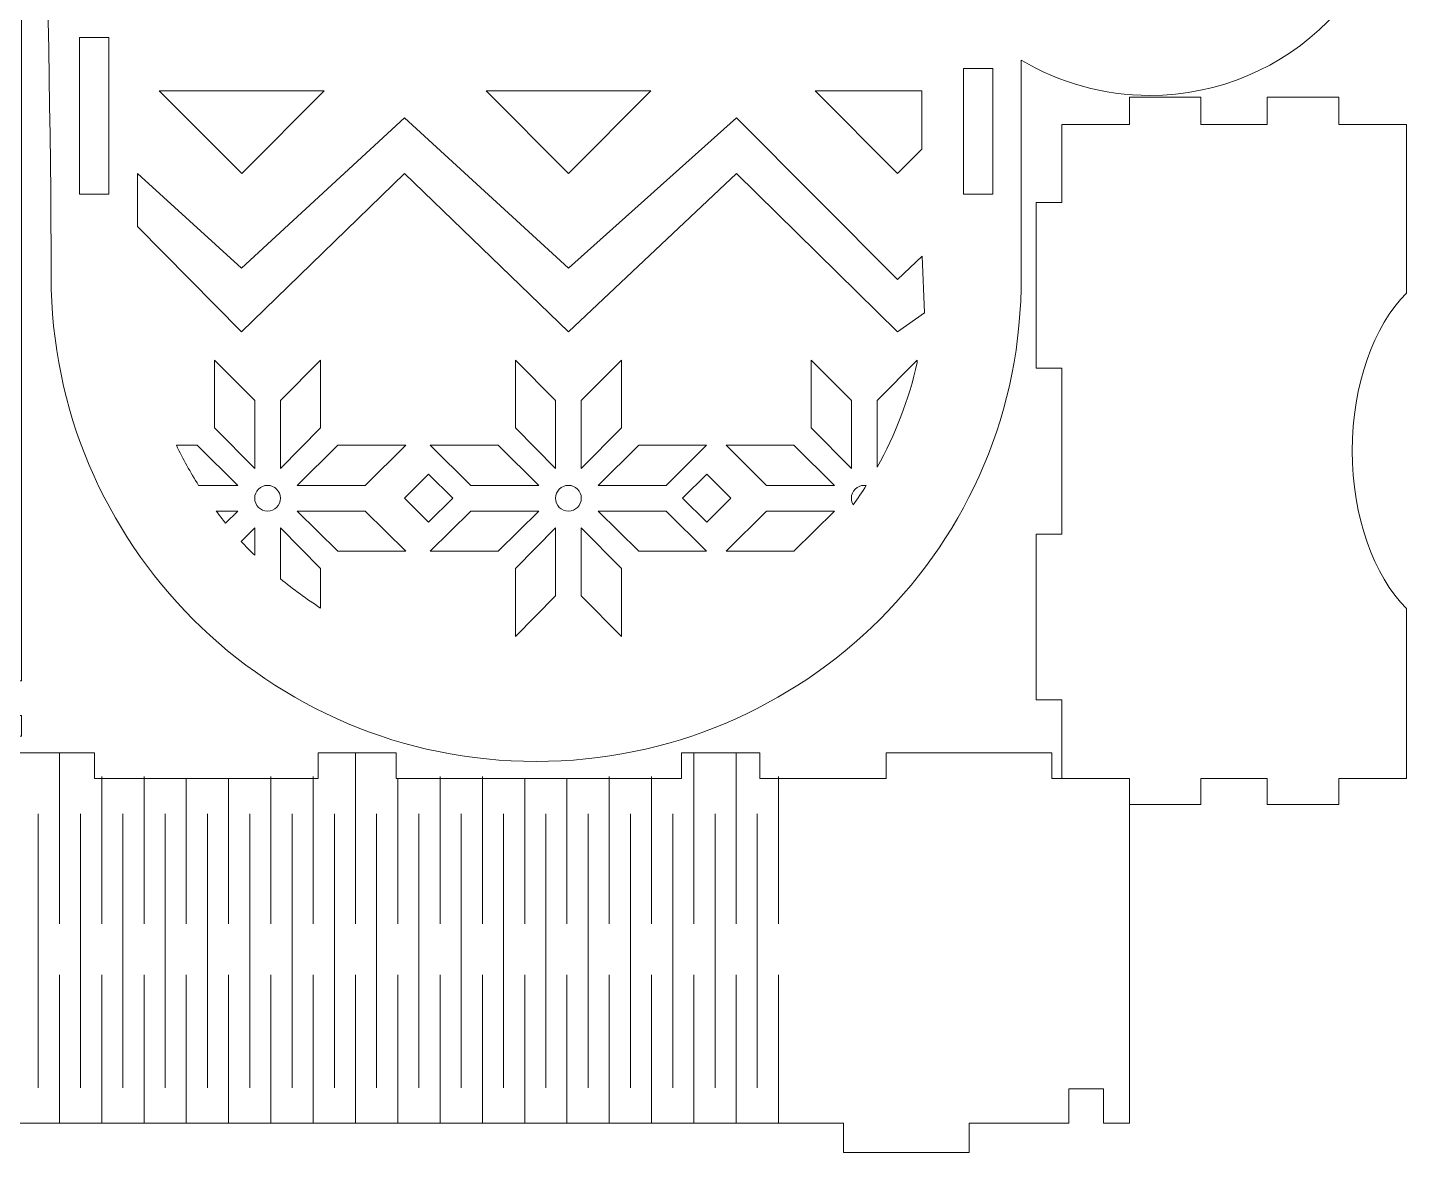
# Model space of a CAD drawing. Header units: centimetres. Extents: x -24.4 to 23.9, y -16.4 to 17.8.
# Drawn here: x 2.51 to 23.85, y -16.39 to 1.02 of the extents above; entities that cross this region are included whole.
import ezdxf

# ---------------------------------------------------------------- set-up
doc = ezdxf.new("R2010")
doc.units = ezdxf.units.CM
doc.header["$MEASUREMENT"] = 0
doc.layers.add('layer 1', color=7, linetype='Continuous')

msp = doc.modelspace()

# ---------------------------------------------------------------- linework, layer by layer
at = {"layer": 'layer 1', "color": 250, "lineweight": 9}
for points, knots in [([(4.15606, 13.38264), (4.15606, 13.38264), (4.15606, 17.66288), (4.15606, 17.66288), (4.15606, 17.66288), (4.15606, 17.66288), (16.02437, 17.66288), (16.02437, 17.66288), (16.02437, 17.66288), (16.02437, 17.66288), (16.02437, 14.0424), (16.02437, 14.0424), (16.02437, 14.0424), (16.02437, 13.0148), (19.05762, 10.26146), (19.80584, 9.54888), (19.80584, 9.54888), (20.38872, 8.99376), (20.97214, 8.43766), (21.53588, 7.86302), (21.53588, 7.86302), (22.04248, 7.34662), (22.54664, 6.80577), (22.98497, 6.22973), (22.98497, 6.22973), (23.50226, 5.54992), (23.77933, 4.72534), (23.77933, 3.87113), (23.77933, 3.87113), (23.77933, 1.71865), (22.03393, -0.0267), (19.88146, -0.0267), (19.88146, -0.0267), (19.16832, -0.0267), (18.48302, 0.1672), (17.88973, 0.52008), (17.88973, 0.52008), (17.88973, 0.52008), (17.88973, -2.82568), (17.88973, -2.82568), (17.88973, -2.82568), (17.92317, -6.98035), (14.52264, -10.33712), (10.38266, -10.33712), (10.38266, -10.33712), (6.23684, -10.33712), (2.8756, -6.97586), (2.8756, -2.83003), (2.8756, -2.83003), (2.8756, 1.86173), (2.60498, 6.55697), (2.87672, 11.24601), (2.87672, 11.24601), (2.93229, 12.20512), (3.36296, 12.96926), (4.15606, 13.38264)], [0, 0, 0, 0, 0.06666667, 0.06666667, 0.06666667, 0.06666667, 0.13333333, 0.13333333, 0.13333333, 0.13333333, 0.2, 0.2, 0.2, 0.2, 0.26666667, 0.26666667, 0.26666667, 0.26666667, 0.33333333, 0.33333333, 0.33333333, 0.33333333, 0.4, 0.4, 0.4, 0.4, 0.46666667, 0.46666667, 0.46666667, 0.46666667, 0.53333333, 0.53333333, 0.53333333, 0.53333333, 0.6, 0.6, 0.6, 0.6, 0.66666667, 0.66666667, 0.66666667, 0.66666667, 0.73333333, 0.73333333, 0.73333333, 0.73333333, 0.8, 0.8, 0.8, 0.8, 0.86666667, 0.86666667, 0.86666667, 0.86666667, 1, 1, 1, 1]), ([(-2.91727, -9.94428), (-2.91727, -9.94428), (-2.91727, -9.7751), (-2.91727, -9.7751), (-2.91727, -9.7751), (-2.91727, -9.7751), (-3.31728, -9.7751), (-3.31728, -9.7751), (-3.31728, -9.7751), (-3.31728, -9.7751), (-3.31728, -8.93868), (-3.31728, -8.93868), (-3.31728, -8.93868), (-3.31728, -8.93868), (-2.91727, -8.93868), (-2.91727, -8.93868), (-2.91727, -8.93868), (-2.91727, -8.93868), (-2.91727, -7.8329), (-2.91727, -7.8329), (-2.91727, -7.8329), (-2.91727, -7.8329), (-2.91727, -6.95755), (-2.91727, -6.95755), (-2.91727, -6.95755), (-2.91727, -6.95755), (-2.91727, -4.18663), (-2.91727, -4.18663), (-2.91727, -4.18663), (-2.91727, -4.18663), (-3.31727, -4.18663), (-3.31727, -4.18663), (-3.31727, -4.18663), (-3.31727, -4.18663), (-3.31727, -3.31128), (-3.31727, -3.31128), (-3.31727, -3.31128), (-3.31727, -3.31128), (-2.91727, -3.31128), (-2.91727, -3.31128), (-2.91727, -3.31128), (-2.91727, -3.31128), (-2.91727, -0.7497), (-2.91727, -0.7497), (-2.91727, -0.7497), (-2.91727, -0.7717), (-2.93527, -0.7897), (-2.95727, -0.7897), (-2.95727, -0.7897), (-2.95727, -0.7897), (-3.27727, -0.7897), (-3.27727, -0.7897), (-3.27727, -0.7897), (-3.29927, -0.7897), (-3.31727, -0.7717), (-3.31727, -0.7497), (-3.31727, -0.7497), (-3.31727, -0.7497), (-3.31727, 0.04564), (-3.31727, 0.04564), (-3.31727, 0.04564), (-3.31727, 0.06765), (-3.29927, 0.08565), (-3.27727, 0.08565), (-3.27727, 0.08565), (-3.27727, 0.08565), (-2.95727, 0.08565), (-2.95727, 0.08565), (-2.95727, 0.08565), (-2.93527, 0.08565), (-2.91727, 0.06765), (-2.91727, 0.04564), (-2.91727, 0.04564), (-2.91727, 0.04564), (-2.91727, 3.90652), (-2.91727, 3.90652), (-2.91727, 3.90652), (-2.91727, 3.90652), (-3.31727, 3.90652), (-3.31727, 3.90652), (-3.31727, 3.90652), (-3.31727, 3.90652), (-3.31727, 5.11772), (-3.31727, 5.11772), (-3.31727, 5.11772), (-3.31727, 5.11772), (-2.91727, 5.11772), (-2.91727, 5.11772), (-2.91727, 5.11772), (-2.91727, 5.11772), (-2.91727, 9.48212), (-2.91727, 9.48212), (-2.91727, 9.48212), (-2.91727, 9.48212), (-3.31727, 9.48212), (-3.31727, 9.48212), (-3.31727, 9.48212), (-3.31727, 9.48212), (-3.31727, 10.69332), (-3.31727, 10.69332), (-3.31727, 10.69332), (-3.31727, 10.69332), (-2.91727, 10.69332), (-2.91727, 10.69332), (-2.91727, 10.69332), (-2.91727, 10.69332), (-2.91727, 12.05572), (-2.91727, 12.05572), (-2.91727, 12.05572), (-2.91727, 12.05572), (-2.91727, 12.92702), (-2.91727, 12.92702), (-2.91727, 12.92702), (-2.91727, 12.92702), (-3.31727, 12.92702), (-3.31727, 12.92702), (-3.31727, 12.92702), (-3.31727, 12.92702), (-3.31727, 14.13822), (-3.31727, 14.13822), (-3.31727, 14.13822), (-3.31727, 14.13822), (-2.91727, 14.13822), (-2.91727, 14.13822), (-2.91727, 14.13822), (-2.91727, 14.13822), (-2.91727, 15.20239), (-2.91727, 15.20239), (-2.91727, 15.20239), (-2.91727, 15.20239), (-1.8506, 15.20239), (-1.8506, 15.20239), (-1.8506, 15.20239), (-1.8506, 15.20239), (-1.8506, 14.80239), (-1.8506, 14.80239), (-1.8506, 14.80239), (-1.8506, 14.80239), (-0.78394, 14.80239), (-0.78394, 14.80239), (-0.78394, 14.80239), (-0.78394, 14.80239), (-0.78394, 15.20239), (-0.78394, 15.20239), (-0.78394, 15.20239), (-0.78394, 15.20239), (0.28273, 15.20239), (0.28273, 15.20239), (0.28273, 15.20239), (0.28273, 15.20239), (0.28273, 14.80239), (0.28273, 14.80239), (0.28273, 14.80239), (0.28273, 14.80239), (1.3494, 14.80239), (1.3494, 14.80239), (1.3494, 14.80239), (1.3494, 14.80239), (1.3494, 15.20239), (1.3494, 15.20239), (1.3494, 15.20239), (1.3494, 15.20239), (2.41606, 15.20239), (2.41606, 15.20239), (2.41606, 15.20239), (2.41606, 15.20239), (2.41606, 14.44706), (2.41606, 14.44706), (2.41606, 14.44706), (2.41606, 14.44706), (3.39957, 14.44706), (3.39957, 14.44706), (3.39957, 14.44706), (3.54626, 14.44706), (3.66625, 14.32706), (3.66625, 14.1804), (3.66625, 14.1804), (3.66625, 14.1804), (3.66625, 13.19369), (3.66625, 13.19369), (3.66625, 13.19369), (3.66625, 13.04702), (3.54626, 12.92702), (3.39957, 12.92702), (3.39957, 12.92702), (3.39957, 12.92702), (2.41606, 12.92702), (2.41606, 12.92702), (2.41606, 12.92702), (2.41606, 12.92702), (2.41606, 12.05572), (2.41606, 12.05572), (2.41606, 12.05572), (2.41606, 12.05572), (2.41606, -9.09015), (2.41606, -9.09015), (2.41606, -9.09015), (2.41606, -9.09015), (1.88273, -9.09015), (1.88273, -9.09015), (1.88273, -9.09015), (1.88273, -9.09015), (1.88273, -9.27934), (1.88273, -9.27934), (1.88273, -9.27934), (1.88273, -9.27934), (1.88273, -9.28958), (1.88273, -9.28958), (1.88273, -9.28958), (1.88273, -9.28958), (1.88273, -9.62348), (1.88273, -9.62348), (1.88273, -9.62348), (1.88273, -9.62348), (2.41606, -9.62348), (2.41606, -9.62348), (2.41606, -9.62348), (2.41606, -9.62348), (2.41606, -9.94428), (2.41606, -9.94428), (2.41606, -9.94428), (2.41606, -9.94428), (-2.91727, -9.94428), (-2.91727, -9.94428)], [0, 0, 0, 0, 0.01754386, 0.01754386, 0.01754386, 0.01754386, 0.03508772, 0.03508772, 0.03508772, 0.03508772, 0.05263158, 0.05263158, 0.05263158, 0.05263158, 0.07017544, 0.07017544, 0.07017544, 0.07017544, 0.0877193, 0.0877193, 0.0877193, 0.0877193, 0.10526316, 0.10526316, 0.10526316, 0.10526316, 0.12280702, 0.12280702, 0.12280702, 0.12280702, 0.14035088, 0.14035088, 0.14035088, 0.14035088, 0.15789474, 0.15789474, 0.15789474, 0.15789474, 0.1754386, 0.1754386, 0.1754386, 0.1754386, 0.19298246, 0.19298246, 0.19298246, 0.19298246, 0.21052632, 0.21052632, 0.21052632, 0.21052632, 0.22807018, 0.22807018, 0.22807018, 0.22807018, 0.24561404, 0.24561404, 0.24561404, 0.24561404, 0.26315789, 0.26315789, 0.26315789, 0.26315789, 0.28070175, 0.28070175, 0.28070175, 0.28070175, 0.29824561, 0.29824561, 0.29824561, 0.29824561, 0.31578947, 0.31578947, 0.31578947, 0.31578947, 0.33333333, 0.33333333, 0.33333333, 0.33333333, 0.35087719, 0.35087719, 0.35087719, 0.35087719, 0.36842105, 0.36842105, 0.36842105, 0.36842105, 0.38596491, 0.38596491, 0.38596491, 0.38596491, 0.40350877, 0.40350877, 0.40350877, 0.40350877, 0.42105263, 0.42105263, 0.42105263, 0.42105263, 0.43859649, 0.43859649, 0.43859649, 0.43859649, 0.45614035, 0.45614035, 0.45614035, 0.45614035, 0.47368421, 0.47368421, 0.47368421, 0.47368421, 0.49122807, 0.49122807, 0.49122807, 0.49122807, 0.50877193, 0.50877193, 0.50877193, 0.50877193, 0.52631579, 0.52631579, 0.52631579, 0.52631579, 0.54385965, 0.54385965, 0.54385965, 0.54385965, 0.56140351, 0.56140351, 0.56140351, 0.56140351, 0.57894737, 0.57894737, 0.57894737, 0.57894737, 0.59649123, 0.59649123, 0.59649123, 0.59649123, 0.61403509, 0.61403509, 0.61403509, 0.61403509, 0.63157895, 0.63157895, 0.63157895, 0.63157895, 0.64912281, 0.64912281, 0.64912281, 0.64912281, 0.66666667, 0.66666667, 0.66666667, 0.66666667, 0.68421053, 0.68421053, 0.68421053, 0.68421053, 0.70175439, 0.70175439, 0.70175439, 0.70175439, 0.71929825, 0.71929825, 0.71929825, 0.71929825, 0.73684211, 0.73684211, 0.73684211, 0.73684211, 0.75438596, 0.75438596, 0.75438596, 0.75438596, 0.77192982, 0.77192982, 0.77192982, 0.77192982, 0.78947368, 0.78947368, 0.78947368, 0.78947368, 0.80701754, 0.80701754, 0.80701754, 0.80701754, 0.8245614, 0.8245614, 0.8245614, 0.8245614, 0.84210526, 0.84210526, 0.84210526, 0.84210526, 0.85964912, 0.85964912, 0.85964912, 0.85964912, 0.87719298, 0.87719298, 0.87719298, 0.87719298, 0.89473684, 0.89473684, 0.89473684, 0.89473684, 0.9122807, 0.9122807, 0.9122807, 0.9122807, 0.92982456, 0.92982456, 0.92982456, 0.92982456, 0.94736842, 0.94736842, 0.94736842, 0.94736842, 0.96491228, 0.96491228, 0.96491228, 0.96491228, 1, 1, 1, 1]), ([(3.76893, -1.55735), (3.76893, -1.55735), (3.3156, -1.55735), (3.3156, -1.55735), (3.3156, -1.55735), (3.3156, -1.55735), (3.3156, 0.86976), (3.3156, 0.86976), (3.3156, 0.86976), (3.3156, 0.86976), (3.76893, 0.86976), (3.76893, 0.86976), (3.76893, 0.86976), (3.76893, 0.86976), (3.76893, -1.55735), (3.76893, -1.55735)], [0, 0, 0, 0, 0.2, 0.2, 0.2, 0.2, 0.4, 0.4, 0.4, 0.4, 0.6, 0.6, 0.6, 0.6, 1, 1, 1, 1]), ([(17.44973, -1.55735), (17.44973, -1.55735), (16.9964, -1.55735), (16.9964, -1.55735), (16.9964, -1.55735), (16.9964, -1.55735), (16.9964, 0.38834), (16.9964, 0.38834), (16.9964, 0.38834), (16.9964, 0.38834), (17.44973, 0.38834), (17.44973, 0.38834), (17.44973, 0.38834), (17.44973, 0.38834), (17.44973, -1.55735), (17.44973, -1.55735)], [0, 0, 0, 0, 0.2, 0.2, 0.2, 0.2, 0.4, 0.4, 0.4, 0.4, 0.6, 0.6, 0.6, 0.6, 1, 1, 1, 1]), ([(7.10138, 0.04553), (7.10138, 0.04553), (5.82501, -1.23774), (5.82501, -1.23774), (5.82501, -1.23774), (5.82501, -1.23774), (4.54865, 0.04553), (4.54865, 0.04553), (4.54865, 0.04553), (4.54865, 0.04553), (5.82501, 0.04553), (5.82501, 0.04553), (5.82501, 0.04553), (5.82501, 0.04553), (7.10138, 0.04553), (7.10138, 0.04553)], [0, 0, 0, 0, 0.2, 0.2, 0.2, 0.2, 0.4, 0.4, 0.4, 0.4, 0.6, 0.6, 0.6, 0.6, 1, 1, 1, 1]), ([(12.16032, 0.04553), (12.16032, 0.04553), (10.88394, -1.23774), (10.88394, -1.23774), (10.88394, -1.23774), (10.88394, -1.23774), (9.60758, 0.04553), (9.60758, 0.04553), (9.60758, 0.04553), (9.60758, 0.04553), (10.88394, 0.04553), (10.88394, 0.04553), (10.88394, 0.04553), (10.88394, 0.04553), (12.16032, 0.04553), (12.16032, 0.04553)], [0, 0, 0, 0, 0.2, 0.2, 0.2, 0.2, 0.4, 0.4, 0.4, 0.4, 0.6, 0.6, 0.6, 0.6, 1, 1, 1, 1]), ([(16.35105, -0.86147), (16.35105, -0.86147), (15.97681, -1.23774), (15.97681, -1.23774), (15.97681, -1.23774), (15.97681, -1.23774), (14.70045, 0.04553), (14.70045, 0.04553), (14.70045, 0.04553), (14.70045, 0.04553), (15.97681, 0.04553), (15.97681, 0.04553), (15.97681, 0.04553), (15.97681, 0.04553), (16.35105, 0.04553), (16.35105, 0.04553), (16.35105, 0.04553), (16.35105, 0.04553), (16.35105, -0.86147), (16.35105, -0.86147)], [0, 0, 0, 0, 0.16666667, 0.16666667, 0.16666667, 0.16666667, 0.33333333, 0.33333333, 0.33333333, 0.33333333, 0.5, 0.5, 0.5, 0.5, 0.66666667, 0.66666667, 0.66666667, 0.66666667, 1, 1, 1, 1]), ([(23.85361, -10.60202), (23.85361, -10.60202), (22.80694, -10.60202), (22.80694, -10.60202), (22.80694, -10.60202), (22.80694, -10.60202), (22.80694, -11.00202), (22.80694, -11.00202), (22.80694, -11.00202), (22.80694, -11.00202), (21.70028, -11.00202), (21.70028, -11.00202), (21.70028, -11.00202), (21.70028, -11.00202), (21.70028, -10.60202), (21.70028, -10.60202), (21.70028, -10.60202), (21.70028, -10.60202), (20.67361, -10.60202), (20.67361, -10.60202), (20.67361, -10.60202), (20.67361, -10.60202), (20.67361, -11.00202), (20.67361, -11.00202), (20.67361, -11.00202), (20.67361, -11.00202), (19.56694, -11.00202), (19.56694, -11.00202), (19.56694, -11.00202), (19.56694, -11.00202), (19.56694, -10.60202), (19.56694, -10.60202), (19.56694, -10.60202), (19.56694, -10.60202), (18.52028, -10.60202), (18.52028, -10.60202), (18.52028, -10.60202), (18.52028, -10.60202), (18.52028, -9.38431), (18.52028, -9.38431), (18.52028, -9.38431), (18.52028, -9.38431), (18.12028, -9.38431), (18.12028, -9.38431), (18.12028, -9.38431), (18.12028, -9.38431), (18.12028, -6.81779), (18.12028, -6.81779), (18.12028, -6.81779), (18.12028, -6.81779), (18.52028, -6.81779), (18.52028, -6.81779), (18.52028, -6.81779), (18.52028, -6.81779), (18.52028, -4.25127), (18.52028, -4.25127), (18.52028, -4.25127), (18.52028, -4.25127), (18.12028, -4.25127), (18.12028, -4.25127), (18.12028, -4.25127), (18.12028, -4.25127), (18.12028, -1.68475), (18.12028, -1.68475), (18.12028, -1.68475), (18.12028, -1.68475), (18.52028, -1.68475), (18.52028, -1.68475), (18.52028, -1.68475), (18.52028, -1.68475), (18.52028, -0.47516), (18.52028, -0.47516), (18.52028, -0.47516), (18.52028, -0.47516), (19.56694, -0.47516), (19.56694, -0.47516), (19.56694, -0.47516), (19.56694, -0.47516), (19.56694, -0.05472), (19.56694, -0.05472), (19.56694, -0.05472), (19.56694, -0.05472), (20.67361, -0.05472), (20.67361, -0.05472), (20.67361, -0.05472), (20.67361, -0.05472), (20.67361, -0.47516), (20.67361, -0.47516), (20.67361, -0.47516), (20.67361, -0.47516), (21.70028, -0.47516), (21.70028, -0.47516), (21.70028, -0.47516), (21.70028, -0.47516), (21.70028, -0.05472), (21.70028, -0.05472), (21.70028, -0.05472), (21.70028, -0.05472), (22.80694, -0.05472), (22.80694, -0.05472), (22.80694, -0.05472), (22.80694, -0.05472), (22.80694, -0.47516), (22.80694, -0.47516), (22.80694, -0.47516), (22.80694, -0.47516), (23.85361, -0.47516), (23.85361, -0.47516), (23.85361, -0.47516), (23.85361, -0.47516), (23.85361, -3.08688), (23.85361, -3.08688), (23.85361, -3.08688), (23.34901, -3.59804), (23.0138, -4.50036), (23.0138, -5.52836), (23.0138, -5.52836), (23.0138, -6.55636), (23.34901, -7.45868), (23.85361, -7.96984), (23.85361, -7.96984), (23.85361, -7.96984), (23.85361, -10.60202), (23.85361, -10.60202)], [0, 0, 0, 0, 0.03125, 0.03125, 0.03125, 0.03125, 0.0625, 0.0625, 0.0625, 0.0625, 0.09375, 0.09375, 0.09375, 0.09375, 0.125, 0.125, 0.125, 0.125, 0.15625, 0.15625, 0.15625, 0.15625, 0.1875, 0.1875, 0.1875, 0.1875, 0.21875, 0.21875, 0.21875, 0.21875, 0.25, 0.25, 0.25, 0.25, 0.28125, 0.28125, 0.28125, 0.28125, 0.3125, 0.3125, 0.3125, 0.3125, 0.34375, 0.34375, 0.34375, 0.34375, 0.375, 0.375, 0.375, 0.375, 0.40625, 0.40625, 0.40625, 0.40625, 0.4375, 0.4375, 0.4375, 0.4375, 0.46875, 0.46875, 0.46875, 0.46875, 0.5, 0.5, 0.5, 0.5, 0.53125, 0.53125, 0.53125, 0.53125, 0.5625, 0.5625, 0.5625, 0.5625, 0.59375, 0.59375, 0.59375, 0.59375, 0.625, 0.625, 0.625, 0.625, 0.65625, 0.65625, 0.65625, 0.65625, 0.6875, 0.6875, 0.6875, 0.6875, 0.71875, 0.71875, 0.71875, 0.71875, 0.75, 0.75, 0.75, 0.75, 0.78125, 0.78125, 0.78125, 0.78125, 0.8125, 0.8125, 0.8125, 0.8125, 0.84375, 0.84375, 0.84375, 0.84375, 0.875, 0.875, 0.875, 0.875, 0.90625, 0.90625, 0.90625, 0.90625, 0.9375, 0.9375, 0.9375, 0.9375, 1, 1, 1, 1]), ([(15.97362, -3.6886), (15.97362, -3.6886), (13.48618, -1.23776), (13.48618, -1.23776), (13.48618, -1.23776), (13.48618, -1.23776), (10.88394, -3.6886), (10.88394, -3.6886), (10.88394, -3.6886), (10.88394, -3.6886), (8.34673, -1.23776), (8.34673, -1.23776), (8.34673, -1.23776), (8.34673, -1.23776), (5.82273, -3.6886), (5.82273, -3.6886), (5.82273, -3.6886), (5.82273, -3.6886), (4.21322, -2.05563), (4.21322, -2.05563), (4.21322, -2.05563), (4.21322, -2.05563), (4.21325, -1.23776), (4.21325, -1.23776), (4.21325, -1.23776), (4.21325, -1.23776), (5.82273, -2.70096), (5.82273, -2.70096), (5.82273, -2.70096), (5.82273, -2.70096), (8.34673, -0.37296), (8.34673, -0.37296), (8.34673, -0.37296), (8.34673, -0.37296), (10.88394, -2.70096), (10.88394, -2.70096), (10.88394, -2.70096), (10.88394, -2.70096), (13.48618, -0.37296), (13.48618, -0.37296), (13.48618, -0.37296), (13.48618, -0.37296), (15.97362, -2.87866), (15.97362, -2.87866), (15.97362, -2.87866), (15.97362, -2.87866), (16.3577, -2.51286), (16.3577, -2.51286), (16.3577, -2.51286), (16.3577, -2.51286), (16.39426, -3.39079), (16.39426, -3.39079), (16.39426, -3.39079), (16.39426, -3.39079), (15.97362, -3.6886), (15.97362, -3.6886)], [0, 0, 0, 0, 0.06666667, 0.06666667, 0.06666667, 0.06666667, 0.13333333, 0.13333333, 0.13333333, 0.13333333, 0.2, 0.2, 0.2, 0.2, 0.26666667, 0.26666667, 0.26666667, 0.26666667, 0.33333333, 0.33333333, 0.33333333, 0.33333333, 0.4, 0.4, 0.4, 0.4, 0.46666667, 0.46666667, 0.46666667, 0.46666667, 0.53333333, 0.53333333, 0.53333333, 0.53333333, 0.6, 0.6, 0.6, 0.6, 0.66666667, 0.66666667, 0.66666667, 0.66666667, 0.73333333, 0.73333333, 0.73333333, 0.73333333, 0.8, 0.8, 0.8, 0.8, 0.86666667, 0.86666667, 0.86666667, 0.86666667, 1, 1, 1, 1]), ([(5.40424, -4.12268), (5.40424, -4.12268), (6.02582, -4.751), (6.02582, -4.751), (6.02582, -4.751), (6.02582, -4.751), (6.02582, -5.80296), (6.02582, -5.80296), (6.02582, -5.80296), (6.02582, -5.80296), (5.40424, -5.17464), (5.40424, -5.17464), (5.40424, -5.17464), (5.40424, -5.17464), (5.40424, -4.12268), (5.40424, -4.12268)], [0, 0, 0, 0, 0.2, 0.2, 0.2, 0.2, 0.4, 0.4, 0.4, 0.4, 0.6, 0.6, 0.6, 0.6, 1, 1, 1, 1]), ([(7.04589, -4.12268), (7.04589, -4.12268), (6.42429, -4.751), (6.42429, -4.751), (6.42429, -4.751), (6.42429, -4.751), (6.42429, -5.80296), (6.42429, -5.80296), (6.42429, -5.80296), (6.42429, -5.80296), (7.04589, -5.17464), (7.04589, -5.17464), (7.04589, -5.17464), (7.04589, -5.17464), (7.04589, -4.12268), (7.04589, -4.12268)], [0, 0, 0, 0, 0.2, 0.2, 0.2, 0.2, 0.4, 0.4, 0.4, 0.4, 0.6, 0.6, 0.6, 0.6, 1, 1, 1, 1]), ([(10.06141, -4.12268), (10.06141, -4.12268), (10.683, -4.751), (10.683, -4.751), (10.683, -4.751), (10.683, -4.751), (10.683, -5.80296), (10.683, -5.80296), (10.683, -5.80296), (10.683, -5.80296), (10.06141, -5.17464), (10.06141, -5.17464), (10.06141, -5.17464), (10.06141, -5.17464), (10.06141, -4.12268), (10.06141, -4.12268)], [0, 0, 0, 0, 0.2, 0.2, 0.2, 0.2, 0.4, 0.4, 0.4, 0.4, 0.6, 0.6, 0.6, 0.6, 1, 1, 1, 1]), ([(11.70306, -4.12268), (11.70306, -4.12268), (11.08146, -4.751), (11.08146, -4.751), (11.08146, -4.751), (11.08146, -4.751), (11.08146, -5.80296), (11.08146, -5.80296), (11.08146, -5.80296), (11.08146, -5.80296), (11.70306, -5.17464), (11.70306, -5.17464), (11.70306, -5.17464), (11.70306, -5.17464), (11.70306, -4.12268), (11.70306, -4.12268)], [0, 0, 0, 0, 0.2, 0.2, 0.2, 0.2, 0.4, 0.4, 0.4, 0.4, 0.6, 0.6, 0.6, 0.6, 1, 1, 1, 1]), ([(14.64064, -4.12268), (14.64064, -4.12268), (15.26222, -4.751), (15.26222, -4.751), (15.26222, -4.751), (15.26222, -4.751), (15.26222, -5.80296), (15.26222, -5.80296), (15.26222, -5.80296), (15.26222, -5.80296), (14.64064, -5.17464), (14.64064, -5.17464), (14.64064, -5.17464), (14.64064, -5.17464), (14.64064, -4.12268), (14.64064, -4.12268)], [0, 0, 0, 0, 0.2, 0.2, 0.2, 0.2, 0.4, 0.4, 0.4, 0.4, 0.6, 0.6, 0.6, 0.6, 1, 1, 1, 1]), ([(15.66068, -5.78322), (15.94085, -5.28152), (16.15221, -4.73622), (16.28229, -4.16007), (16.28229, -4.16007), (16.28229, -4.16007), (16.28229, -4.12268), (16.28229, -4.12268), (16.28229, -4.12268), (16.28229, -4.12268), (15.66068, -4.751), (15.66068, -4.751), (15.66068, -4.751), (15.66068, -4.751), (15.66068, -5.78322), (15.66068, -5.78322)], [0, 0, 0, 0, 0.2, 0.2, 0.2, 0.2, 0.4, 0.4, 0.4, 0.4, 0.6, 0.6, 0.6, 0.6, 1, 1, 1, 1]), ([(4.81401, -5.4416), (4.91658, -5.65603), (5.03134, -5.86347), (5.15732, -6.0632), (5.15732, -6.0632), (5.15732, -6.0632), (5.76558, -6.0632), (5.76558, -6.0632), (5.76558, -6.0632), (5.76558, -6.0632), (5.13725, -5.4416), (5.13725, -5.4416), (5.13725, -5.4416), (5.13725, -5.4416), (4.81401, -5.4416), (4.81401, -5.4416)], [0, 0, 0, 0, 0.2, 0.2, 0.2, 0.2, 0.4, 0.4, 0.4, 0.4, 0.6, 0.6, 0.6, 0.6, 1, 1, 1, 1]), ([(8.36481, -5.4416), (8.36481, -5.4416), (7.73646, -6.0632), (7.73646, -6.0632), (7.73646, -6.0632), (7.73646, -6.0632), (6.6845, -6.0632), (6.6845, -6.0632), (6.6845, -6.0632), (6.6845, -6.0632), (7.31285, -5.4416), (7.31285, -5.4416), (7.31285, -5.4416), (7.31285, -5.4416), (8.36481, -5.4416), (8.36481, -5.4416)], [0, 0, 0, 0, 0.2, 0.2, 0.2, 0.2, 0.4, 0.4, 0.4, 0.4, 0.6, 0.6, 0.6, 0.6, 1, 1, 1, 1]), ([(8.74248, -5.4416), (8.74248, -5.4416), (9.3708, -6.0632), (9.3708, -6.0632), (9.3708, -6.0632), (9.3708, -6.0632), (10.42276, -6.0632), (10.42276, -6.0632), (10.42276, -6.0632), (10.42276, -6.0632), (9.79444, -5.4416), (9.79444, -5.4416), (9.79444, -5.4416), (9.79444, -5.4416), (8.74248, -5.4416), (8.74248, -5.4416)], [0, 0, 0, 0, 0.2, 0.2, 0.2, 0.2, 0.4, 0.4, 0.4, 0.4, 0.6, 0.6, 0.6, 0.6, 1, 1, 1, 1]), ([(13.02198, -5.4416), (13.02198, -5.4416), (12.39364, -6.0632), (12.39364, -6.0632), (12.39364, -6.0632), (12.39364, -6.0632), (11.34168, -6.0632), (11.34168, -6.0632), (11.34168, -6.0632), (11.34168, -6.0632), (11.97002, -5.4416), (11.97002, -5.4416), (11.97002, -5.4416), (11.97002, -5.4416), (13.02198, -5.4416), (13.02198, -5.4416)], [0, 0, 0, 0, 0.2, 0.2, 0.2, 0.2, 0.4, 0.4, 0.4, 0.4, 0.6, 0.6, 0.6, 0.6, 1, 1, 1, 1]), ([(13.32169, -5.4416), (13.32169, -5.4416), (13.95001, -6.0632), (13.95001, -6.0632), (13.95001, -6.0632), (13.95001, -6.0632), (15.00197, -6.0632), (15.00197, -6.0632), (15.00197, -6.0632), (15.00197, -6.0632), (14.37365, -5.4416), (14.37365, -5.4416), (14.37365, -5.4416), (14.37365, -5.4416), (13.32169, -5.4416), (13.32169, -5.4416)], [0, 0, 0, 0, 0.2, 0.2, 0.2, 0.2, 0.4, 0.4, 0.4, 0.4, 0.6, 0.6, 0.6, 0.6, 1, 1, 1, 1]), ([(8.71889, -6.63435), (8.71889, -6.63435), (8.34696, -6.26243), (8.34696, -6.26243), (8.34696, -6.26243), (8.34696, -6.26243), (8.71889, -5.89052), (8.71889, -5.89052), (8.71889, -5.89052), (8.71889, -5.89052), (9.09078, -6.26243), (9.09078, -6.26243), (9.09078, -6.26243), (9.09078, -6.26243), (8.71889, -6.63435), (8.71889, -6.63435)], [0, 0, 0, 0, 0.2, 0.2, 0.2, 0.2, 0.4, 0.4, 0.4, 0.4, 0.6, 0.6, 0.6, 0.6, 1, 1, 1, 1]), ([(13.02229, -6.63435), (13.02229, -6.63435), (12.6504, -6.26243), (12.6504, -6.26243), (12.6504, -6.26243), (12.6504, -6.26243), (13.02229, -5.89052), (13.02229, -5.89052), (13.02229, -5.89052), (13.02229, -5.89052), (13.39424, -6.26243), (13.39424, -6.26243), (13.39424, -6.26243), (13.39424, -6.26243), (13.02229, -6.63435), (13.02229, -6.63435)], [0, 0, 0, 0, 0.2, 0.2, 0.2, 0.2, 0.4, 0.4, 0.4, 0.4, 0.6, 0.6, 0.6, 0.6, 1, 1, 1, 1]), ([(6.22505, -6.46167), (6.33506, -6.46167), (6.42429, -6.37247), (6.42429, -6.26243), (6.42429, -6.26243), (6.42429, -6.1524), (6.33506, -6.0632), (6.22505, -6.0632), (6.22505, -6.0632), (6.11504, -6.0632), (6.02582, -6.1524), (6.02582, -6.26243), (6.02582, -6.26243), (6.02582, -6.37247), (6.11504, -6.46167), (6.22505, -6.46167)], [0, 0, 0, 0, 0.2, 0.2, 0.2, 0.2, 0.4, 0.4, 0.4, 0.4, 0.6, 0.6, 0.6, 0.6, 1, 1, 1, 1]), ([(10.88222, -6.46167), (10.99225, -6.46167), (11.08146, -6.37247), (11.08146, -6.26243), (11.08146, -6.26243), (11.08146, -6.1524), (10.99225, -6.0632), (10.88222, -6.0632), (10.88222, -6.0632), (10.77221, -6.0632), (10.683, -6.1524), (10.683, -6.26243), (10.683, -6.26243), (10.683, -6.37247), (10.77221, -6.46167), (10.88222, -6.46167)], [0, 0, 0, 0, 0.2, 0.2, 0.2, 0.2, 0.4, 0.4, 0.4, 0.4, 0.6, 0.6, 0.6, 0.6, 1, 1, 1, 1]), ([(15.29102, -6.3657), (15.36122, -6.26783), (15.42848, -6.16776), (15.4929, -6.0657), (15.4929, -6.0657), (15.48266, -6.06407), (15.47216, -6.0632), (15.46145, -6.0632), (15.46145, -6.0632), (15.35144, -6.0632), (15.26222, -6.1524), (15.26222, -6.26243), (15.26222, -6.26243), (15.26222, -6.30024), (15.27276, -6.33558), (15.29102, -6.3657)], [0, 0, 0, 0, 0.2, 0.2, 0.2, 0.2, 0.4, 0.4, 0.4, 0.4, 0.6, 0.6, 0.6, 0.6, 1, 1, 1, 1]), ([(5.43076, -6.46167), (5.47806, -6.52504), (5.52689, -6.58722), (5.57661, -6.64862), (5.57661, -6.64862), (5.57661, -6.64862), (5.76558, -6.46167), (5.76558, -6.46167), (5.76558, -6.46167), (5.76558, -6.46167), (5.43076, -6.46167), (5.43076, -6.46167)], [0, 0, 0, 0, 0.25, 0.25, 0.25, 0.25, 0.5, 0.5, 0.5, 0.5, 1, 1, 1, 1]), ([(8.36481, -7.08327), (8.36481, -7.08327), (7.73646, -6.46167), (7.73646, -6.46167), (7.73646, -6.46167), (7.73646, -6.46167), (6.6845, -6.46167), (6.6845, -6.46167), (6.6845, -6.46167), (6.6845, -6.46167), (7.31285, -7.08327), (7.31285, -7.08327), (7.31285, -7.08327), (7.31285, -7.08327), (8.36481, -7.08327), (8.36481, -7.08327)], [0, 0, 0, 0, 0.2, 0.2, 0.2, 0.2, 0.4, 0.4, 0.4, 0.4, 0.6, 0.6, 0.6, 0.6, 1, 1, 1, 1]), ([(8.74248, -7.08327), (8.74248, -7.08327), (9.3708, -6.46167), (9.3708, -6.46167), (9.3708, -6.46167), (9.3708, -6.46167), (10.42276, -6.46167), (10.42276, -6.46167), (10.42276, -6.46167), (10.42276, -6.46167), (9.79444, -7.08327), (9.79444, -7.08327), (9.79444, -7.08327), (9.79444, -7.08327), (8.74248, -7.08327), (8.74248, -7.08327)], [0, 0, 0, 0, 0.2, 0.2, 0.2, 0.2, 0.4, 0.4, 0.4, 0.4, 0.6, 0.6, 0.6, 0.6, 1, 1, 1, 1]), ([(13.02198, -7.08327), (13.02198, -7.08327), (12.39364, -6.46167), (12.39364, -6.46167), (12.39364, -6.46167), (12.39364, -6.46167), (11.34168, -6.46167), (11.34168, -6.46167), (11.34168, -6.46167), (11.34168, -6.46167), (11.97002, -7.08327), (11.97002, -7.08327), (11.97002, -7.08327), (11.97002, -7.08327), (13.02198, -7.08327), (13.02198, -7.08327)], [0, 0, 0, 0, 0.2, 0.2, 0.2, 0.2, 0.4, 0.4, 0.4, 0.4, 0.6, 0.6, 0.6, 0.6, 1, 1, 1, 1]), ([(13.32169, -7.08327), (13.32169, -7.08327), (13.95001, -6.46167), (13.95001, -6.46167), (13.95001, -6.46167), (13.95001, -6.46167), (15.00197, -6.46167), (15.00197, -6.46167), (15.00197, -6.46167), (15.00197, -6.46167), (14.37365, -7.08327), (14.37365, -7.08327), (14.37365, -7.08327), (14.37365, -7.08327), (13.32169, -7.08327), (13.32169, -7.08327)], [0, 0, 0, 0, 0.2, 0.2, 0.2, 0.2, 0.4, 0.4, 0.4, 0.4, 0.6, 0.6, 0.6, 0.6, 1, 1, 1, 1]), ([(5.81917, -6.9308), (5.88632, -7.00419), (5.95521, -7.07592), (6.02582, -7.14596), (6.02582, -7.14596), (6.02582, -7.14596), (6.02582, -6.72191), (6.02582, -6.72191), (6.02582, -6.72191), (6.02582, -6.72191), (5.81917, -6.9308), (5.81917, -6.9308)], [0, 0, 0, 0, 0.25, 0.25, 0.25, 0.25, 0.5, 0.5, 0.5, 0.5, 1, 1, 1, 1]), ([(6.42429, -7.50799), (6.6214, -7.6719), (6.82897, -7.82368), (7.04589, -7.96208), (7.04589, -7.96208), (7.04589, -7.96208), (7.04589, -7.35023), (7.04589, -7.35023), (7.04589, -7.35023), (7.04589, -7.35023), (6.42429, -6.72191), (6.42429, -6.72191), (6.42429, -6.72191), (6.42429, -6.72191), (6.42429, -7.50799), (6.42429, -7.50799)], [0, 0, 0, 0, 0.2, 0.2, 0.2, 0.2, 0.4, 0.4, 0.4, 0.4, 0.6, 0.6, 0.6, 0.6, 1, 1, 1, 1]), ([(10.06141, -8.40219), (10.06141, -8.40219), (10.683, -7.77387), (10.683, -7.77387), (10.683, -7.77387), (10.683, -7.77387), (10.683, -6.72191), (10.683, -6.72191), (10.683, -6.72191), (10.683, -6.72191), (10.06141, -7.35023), (10.06141, -7.35023), (10.06141, -7.35023), (10.06141, -7.35023), (10.06141, -8.40219), (10.06141, -8.40219)], [0, 0, 0, 0, 0.2, 0.2, 0.2, 0.2, 0.4, 0.4, 0.4, 0.4, 0.6, 0.6, 0.6, 0.6, 1, 1, 1, 1]), ([(11.70306, -8.40219), (11.70306, -8.40219), (11.08146, -7.77387), (11.08146, -7.77387), (11.08146, -7.77387), (11.08146, -7.77387), (11.08146, -6.72191), (11.08146, -6.72191), (11.08146, -6.72191), (11.08146, -6.72191), (11.70306, -7.35023), (11.70306, -7.35023), (11.70306, -7.35023), (11.70306, -7.35023), (11.70306, -8.40219), (11.70306, -8.40219)], [0, 0, 0, 0, 0.2, 0.2, 0.2, 0.2, 0.4, 0.4, 0.4, 0.4, 0.6, 0.6, 0.6, 0.6, 1, 1, 1, 1]), ([(-7.62572, -10.60202), (-7.62572, -10.60202), (-6.90558, -10.60202), (-6.90558, -10.60202), (-6.90558, -10.60202), (-6.90558, -10.60202), (-6.90558, -10.20202), (-6.90558, -10.20202), (-6.90558, -10.20202), (-6.90558, -10.20202), (-5.69438, -10.20202), (-5.69438, -10.20202), (-5.69438, -10.20202), (-5.69438, -10.20202), (-5.69438, -10.60202), (-5.69438, -10.60202), (-5.69438, -10.60202), (-5.69438, -10.60202), (-2.56854, -10.60202), (-2.56854, -10.60202), (-2.56854, -10.60202), (-2.56854, -10.60202), (-2.56854, -10.20202), (-2.56854, -10.20202), (-2.56854, -10.20202), (-2.56854, -10.20202), (-1.35734, -10.20202), (-1.35734, -10.20202), (-1.35734, -10.20202), (-1.35734, -10.20202), (-1.35734, -10.60202), (-1.35734, -10.60202), (-1.35734, -10.60202), (-1.35734, -10.60202), (2.33614, -10.60202), (2.33614, -10.60202), (2.33614, -10.60202), (2.33614, -10.60202), (2.33614, -10.20202), (2.33614, -10.20202), (2.33614, -10.20202), (2.33614, -10.20202), (3.54734, -10.20202), (3.54734, -10.20202), (3.54734, -10.20202), (3.54734, -10.20202), (3.54734, -10.60202), (3.54734, -10.60202), (3.54734, -10.60202), (3.54734, -10.60202), (7.00694, -10.60202), (7.00694, -10.60202), (7.00694, -10.60202), (7.00694, -10.60202), (7.00694, -10.20202), (7.00694, -10.20202), (7.00694, -10.20202), (7.00694, -10.20202), (8.21814, -10.20202), (8.21814, -10.20202), (8.21814, -10.20202), (8.21814, -10.20202), (8.21814, -10.60202), (8.21814, -10.60202), (8.21814, -10.60202), (8.21814, -10.60202), (12.63281, -10.60202), (12.63281, -10.60202), (12.63281, -10.60202), (12.63281, -10.60202), (12.63281, -10.20202), (12.63281, -10.20202), (12.63281, -10.20202), (12.63281, -10.20202), (13.84401, -10.20202), (13.84401, -10.20202), (13.84401, -10.20202), (13.84401, -10.20202), (13.84401, -10.60202), (13.84401, -10.60202), (13.84401, -10.60202), (13.84401, -10.60202), (13.86708, -10.60202), (13.86708, -10.60202), (13.86708, -10.60202), (13.86708, -10.60202), (15.8006, -10.60202), (15.8006, -10.60202), (15.8006, -10.60202), (15.8006, -10.60202), (15.8006, -10.20202), (15.8006, -10.20202), (15.8006, -10.20202), (15.8006, -10.20202), (18.36712, -10.20202), (18.36712, -10.20202), (18.36712, -10.20202), (18.36712, -10.20202), (18.36712, -10.60202), (18.36712, -10.60202), (18.36712, -10.60202), (18.36712, -10.60202), (19.56694, -10.60202), (19.56694, -10.60202), (19.56694, -10.60202), (19.56694, -10.60202), (19.56694, -15.93535), (19.56694, -15.93535), (19.56694, -15.93535), (19.56694, -15.93535), (19.16366, -15.93535), (19.16366, -15.93535), (19.16366, -15.93535), (19.16366, -15.93535), (19.16366, -15.40202), (19.16366, -15.40202), (19.16366, -15.40202), (19.16366, -15.40202), (18.63033, -15.40202), (18.63033, -15.40202), (18.63033, -15.40202), (18.63033, -15.40202), (18.63033, -15.93535), (18.63033, -15.93535), (18.63033, -15.93535), (18.63033, -15.93535), (17.08386, -15.93535), (17.08386, -15.93535), (17.08386, -15.93535), (17.08386, -15.93535), (17.08386, -16.38869), (17.08386, -16.38869), (17.08386, -16.38869), (17.08386, -16.38869), (15.13817, -16.38869), (15.13817, -16.38869), (15.13817, -16.38869), (15.13817, -16.38869), (15.13817, -15.93535), (15.13817, -15.93535), (15.13817, -15.93535), (15.13817, -15.93535), (13.86708, -15.93535), (13.86708, -15.93535), (13.86708, -15.93535), (13.86708, -15.93535), (-7.62572, -15.93535), (-7.62572, -15.93535), (-7.62572, -15.93535), (-7.62572, -15.93535), (-8.89842, -15.93535), (-8.89842, -15.93535), (-8.89842, -15.93535), (-8.89842, -15.93535), (-8.89842, -16.38869), (-8.89842, -16.38869), (-8.89842, -16.38869), (-8.89842, -16.38869), (-11.32552, -16.38869), (-11.32552, -16.38869), (-11.32552, -16.38869), (-11.32552, -16.38869), (-11.32552, -15.93535), (-11.32552, -15.93535), (-11.32552, -15.93535), (-11.32552, -15.93535), (-13.65328, -15.93535), (-13.65328, -15.93535), (-13.65328, -15.93535), (-13.65328, -15.93535), (-13.65328, -16.38869), (-13.65328, -16.38869), (-13.65328, -16.38869), (-13.65328, -16.38869), (-16.08039, -16.38869), (-16.08039, -16.38869), (-16.08039, -16.38869), (-16.08039, -16.38869), (-16.08039, -15.93535), (-16.08039, -15.93535), (-16.08039, -15.93535), (-16.08039, -15.93535), (-21.66319, -15.93535), (-21.66319, -15.93535), (-21.66319, -15.93535), (-21.66319, -15.93535), (-23.95919, -15.93535), (-23.95919, -15.93535), (-23.95919, -15.93535), (-23.95919, -15.93535), (-23.95919, -13.87429), (-23.95919, -13.87429), (-23.95919, -13.87429), (-23.95919, -13.87429), (-24.35919, -13.87429), (-24.35919, -13.87429), (-24.35919, -13.87429), (-24.35919, -13.87429), (-24.35919, -12.66308), (-24.35919, -12.66308), (-24.35919, -12.66308), (-24.35919, -12.66308), (-23.95919, -12.66308), (-23.95919, -12.66308), (-23.95919, -12.66308), (-23.95919, -12.66308), (-23.95919, -10.60202), (-23.95919, -10.60202), (-23.95919, -10.60202), (-23.95919, -10.60202), (-21.66319, -10.60202), (-21.66319, -10.60202), (-21.66319, -10.60202), (-21.66319, -10.60202), (-21.06076, -10.60202), (-21.06076, -10.60202), (-21.06076, -10.60202), (-21.06076, -10.60202), (-21.06076, -10.20202), (-21.06076, -10.20202), (-21.06076, -10.20202), (-21.06076, -10.20202), (-18.49424, -10.20202), (-18.49424, -10.20202), (-18.49424, -10.20202), (-18.49424, -10.20202), (-18.49424, -10.60202), (-18.49424, -10.60202), (-18.49424, -10.60202), (-18.49424, -10.60202), (-15.92772, -10.60202), (-15.92772, -10.60202), (-15.92772, -10.60202), (-15.92772, -10.60202), (-15.92772, -10.20202), (-15.92772, -10.20202), (-15.92772, -10.20202), (-15.92772, -10.20202), (-13.3612, -10.20202), (-13.3612, -10.20202), (-13.3612, -10.20202), (-13.3612, -10.20202), (-13.3612, -10.60202), (-13.3612, -10.60202), (-13.3612, -10.60202), (-13.3612, -10.60202), (-10.79468, -10.60202), (-10.79468, -10.60202), (-10.79468, -10.60202), (-10.79468, -10.60202), (-10.79468, -10.20202), (-10.79468, -10.20202), (-10.79468, -10.20202), (-10.79468, -10.20202), (-8.22816, -10.20202), (-8.22816, -10.20202), (-8.22816, -10.20202), (-8.22816, -10.20202), (-8.22816, -10.60202), (-8.22816, -10.60202), (-8.22816, -10.60202), (-8.22816, -10.60202), (-7.62572, -10.60202), (-7.62572, -10.60202)], [0, 0, 0, 0, 0.01492537, 0.01492537, 0.01492537, 0.01492537, 0.02985075, 0.02985075, 0.02985075, 0.02985075, 0.04477612, 0.04477612, 0.04477612, 0.04477612, 0.05970149, 0.05970149, 0.05970149, 0.05970149, 0.07462687, 0.07462687, 0.07462687, 0.07462687, 0.08955224, 0.08955224, 0.08955224, 0.08955224, 0.10447761, 0.10447761, 0.10447761, 0.10447761, 0.11940299, 0.11940299, 0.11940299, 0.11940299, 0.13432836, 0.13432836, 0.13432836, 0.13432836, 0.14925373, 0.14925373, 0.14925373, 0.14925373, 0.1641791, 0.1641791, 0.1641791, 0.1641791, 0.17910448, 0.17910448, 0.17910448, 0.17910448, 0.19402985, 0.19402985, 0.19402985, 0.19402985, 0.20895522, 0.20895522, 0.20895522, 0.20895522, 0.2238806, 0.2238806, 0.2238806, 0.2238806, 0.23880597, 0.23880597, 0.23880597, 0.23880597, 0.25373134, 0.25373134, 0.25373134, 0.25373134, 0.26865672, 0.26865672, 0.26865672, 0.26865672, 0.28358209, 0.28358209, 0.28358209, 0.28358209, 0.29850746, 0.29850746, 0.29850746, 0.29850746, 0.31343284, 0.31343284, 0.31343284, 0.31343284, 0.32835821, 0.32835821, 0.32835821, 0.32835821, 0.34328358, 0.34328358, 0.34328358, 0.34328358, 0.35820896, 0.35820896, 0.35820896, 0.35820896, 0.37313433, 0.37313433, 0.37313433, 0.37313433, 0.3880597, 0.3880597, 0.3880597, 0.3880597, 0.40298507, 0.40298507, 0.40298507, 0.40298507, 0.41791045, 0.41791045, 0.41791045, 0.41791045, 0.43283582, 0.43283582, 0.43283582, 0.43283582, 0.44776119, 0.44776119, 0.44776119, 0.44776119, 0.46268657, 0.46268657, 0.46268657, 0.46268657, 0.47761194, 0.47761194, 0.47761194, 0.47761194, 0.49253731, 0.49253731, 0.49253731, 0.49253731, 0.50746269, 0.50746269, 0.50746269, 0.50746269, 0.52238806, 0.52238806, 0.52238806, 0.52238806, 0.53731343, 0.53731343, 0.53731343, 0.53731343, 0.55223881, 0.55223881, 0.55223881, 0.55223881, 0.56716418, 0.56716418, 0.56716418, 0.56716418, 0.58208955, 0.58208955, 0.58208955, 0.58208955, 0.59701493, 0.59701493, 0.59701493, 0.59701493, 0.6119403, 0.6119403, 0.6119403, 0.6119403, 0.62686567, 0.62686567, 0.62686567, 0.62686567, 0.64179104, 0.64179104, 0.64179104, 0.64179104, 0.65671642, 0.65671642, 0.65671642, 0.65671642, 0.67164179, 0.67164179, 0.67164179, 0.67164179, 0.68656716, 0.68656716, 0.68656716, 0.68656716, 0.70149254, 0.70149254, 0.70149254, 0.70149254, 0.71641791, 0.71641791, 0.71641791, 0.71641791, 0.73134328, 0.73134328, 0.73134328, 0.73134328, 0.74626866, 0.74626866, 0.74626866, 0.74626866, 0.76119403, 0.76119403, 0.76119403, 0.76119403, 0.7761194, 0.7761194, 0.7761194, 0.7761194, 0.79104478, 0.79104478, 0.79104478, 0.79104478, 0.80597015, 0.80597015, 0.80597015, 0.80597015, 0.82089552, 0.82089552, 0.82089552, 0.82089552, 0.8358209, 0.8358209, 0.8358209, 0.8358209, 0.85074627, 0.85074627, 0.85074627, 0.85074627, 0.86567164, 0.86567164, 0.86567164, 0.86567164, 0.88059701, 0.88059701, 0.88059701, 0.88059701, 0.89552239, 0.89552239, 0.89552239, 0.89552239, 0.91044776, 0.91044776, 0.91044776, 0.91044776, 0.92537313, 0.92537313, 0.92537313, 0.92537313, 0.94029851, 0.94029851, 0.94029851, 0.94029851, 0.95522388, 0.95522388, 0.95522388, 0.95522388, 0.97014925, 0.97014925, 0.97014925, 0.97014925, 1, 1, 1, 1])]:
    msp.add_open_spline(points, degree=3, knots=knots, dxfattribs=at)
for points in [[(3.00349, -12.84994), (3.00349, -12.84994), (3.00349, -10.20202), (3.00349, -10.20202)], [(7.58653, -12.84994), (7.58653, -12.84994), (7.58653, -10.20202), (7.58653, -10.20202)], [(12.82429, -12.84994), (12.82429, -12.84994), (12.82429, -10.20202), (12.82429, -10.20202)], [(13.47901, -12.84994), (13.47901, -12.84994), (13.47901, -10.20202), (13.47901, -10.20202)], [(3.65821, -12.84994), (3.65821, -12.84994), (3.65821, -10.56724), (3.65821, -10.56724)], [(4.31293, -12.84994), (4.31293, -12.84994), (4.31293, -10.56724), (4.31293, -10.56724)], [(4.96765, -12.84994), (4.96765, -12.84994), (4.96765, -10.60202), (4.96765, -10.60202)], [(5.62237, -12.84994), (5.62237, -12.84994), (5.62237, -10.60202), (5.62237, -10.60202)], [(6.27709, -12.84994), (6.27709, -12.84994), (6.27709, -10.56724), (6.27709, -10.56724)], [(6.93181, -12.84994), (6.93181, -12.84994), (6.93181, -10.56724), (6.93181, -10.56724)], [(8.24125, -12.84994), (8.24125, -12.84994), (8.24125, -10.60202), (8.24125, -10.60202)], [(8.89597, -12.84994), (8.89597, -12.84994), (8.89597, -10.56724), (8.89597, -10.56724)], [(9.55069, -12.84994), (9.55069, -12.84994), (9.55069, -10.56724), (9.55069, -10.56724)], [(10.20541, -12.84994), (10.20541, -12.84994), (10.20541, -10.60202), (10.20541, -10.60202)], [(10.86013, -12.84994), (10.86013, -12.84994), (10.86013, -10.60202), (10.86013, -10.60202)], [(11.51485, -12.84994), (11.51485, -12.84994), (11.51485, -10.56724), (11.51485, -10.56724)], [(12.16957, -12.84994), (12.16957, -12.84994), (12.16957, -10.56724), (12.16957, -10.56724)], [(14.13373, -12.84994), (14.13373, -12.84994), (14.13373, -10.56724), (14.13373, -10.56724)], [(2.67613, -15.38994), (2.67613, -15.38994), (2.67613, -11.14743), (2.67613, -11.14743)], [(3.33085, -15.38994), (3.33085, -15.38994), (3.33085, -11.14743), (3.33085, -11.14743)], [(3.98557, -15.38994), (3.98557, -15.38994), (3.98557, -11.14743), (3.98557, -11.14743)], [(4.64029, -15.38994), (4.64029, -15.38994), (4.64029, -11.14743), (4.64029, -11.14743)], [(5.29501, -15.38994), (5.29501, -15.38994), (5.29501, -11.14743), (5.29501, -11.14743)], [(5.94973, -15.38994), (5.94973, -15.38994), (5.94973, -11.14743), (5.94973, -11.14743)], [(6.60445, -15.38994), (6.60445, -15.38994), (6.60445, -11.14743), (6.60445, -11.14743)], [(7.25917, -15.38994), (7.25917, -15.38994), (7.25917, -11.14743), (7.25917, -11.14743)], [(7.91389, -15.38994), (7.91389, -15.38994), (7.91389, -11.14743), (7.91389, -11.14743)], [(8.56861, -15.38994), (8.56861, -15.38994), (8.56861, -11.14743), (8.56861, -11.14743)], [(9.22333, -15.38994), (9.22333, -15.38994), (9.22333, -11.14743), (9.22333, -11.14743)], [(9.87805, -15.38994), (9.87805, -15.38994), (9.87805, -11.14743), (9.87805, -11.14743)], [(10.53277, -15.38994), (10.53277, -15.38994), (10.53277, -11.14743), (10.53277, -11.14743)], [(11.18749, -15.38994), (11.18749, -15.38994), (11.18749, -11.14743), (11.18749, -11.14743)], [(11.84221, -15.38994), (11.84221, -15.38994), (11.84221, -11.14743), (11.84221, -11.14743)], [(12.49693, -15.38994), (12.49693, -15.38994), (12.49693, -11.14743), (12.49693, -11.14743)], [(13.15165, -15.38994), (13.15165, -15.38994), (13.15165, -11.14743), (13.15165, -11.14743)], [(13.80637, -15.38994), (13.80637, -15.38994), (13.80637, -11.14743), (13.80637, -11.14743)], [(3.00349, -15.93535), (3.00349, -15.93535), (3.00349, -13.64017), (3.00349, -13.64017)], [(3.65821, -15.93535), (3.65821, -15.93535), (3.65821, -13.64017), (3.65821, -13.64017)], [(4.31293, -15.93535), (4.31293, -15.93535), (4.31293, -13.64017), (4.31293, -13.64017)], [(4.96765, -15.93535), (4.96765, -15.93535), (4.96765, -13.64017), (4.96765, -13.64017)], [(5.62237, -15.93535), (5.62237, -15.93535), (5.62237, -13.64017), (5.62237, -13.64017)], [(6.27709, -15.93535), (6.27709, -15.93535), (6.27709, -13.64017), (6.27709, -13.64017)], [(6.93181, -15.93535), (6.93181, -15.93535), (6.93181, -13.64017), (6.93181, -13.64017)], [(7.58653, -15.93535), (7.58653, -15.93535), (7.58653, -13.64017), (7.58653, -13.64017)], [(8.24125, -15.93535), (8.24125, -15.93535), (8.24125, -13.64017), (8.24125, -13.64017)], [(8.89597, -15.93535), (8.89597, -15.93535), (8.89597, -13.64017), (8.89597, -13.64017)], [(9.55069, -15.93535), (9.55069, -15.93535), (9.55069, -13.64017), (9.55069, -13.64017)], [(10.20541, -15.93535), (10.20541, -15.93535), (10.20541, -13.64017), (10.20541, -13.64017)], [(10.86013, -15.93535), (10.86013, -15.93535), (10.86013, -13.64017), (10.86013, -13.64017)], [(11.51485, -15.93535), (11.51485, -15.93535), (11.51485, -13.64017), (11.51485, -13.64017)], [(12.16957, -15.93535), (12.16957, -15.93535), (12.16957, -13.64017), (12.16957, -13.64017)], [(12.82429, -15.93535), (12.82429, -15.93535), (12.82429, -13.64017), (12.82429, -13.64017)], [(13.47901, -15.93535), (13.47901, -15.93535), (13.47901, -13.64017), (13.47901, -13.64017)], [(14.13373, -15.93535), (14.13373, -15.93535), (14.13373, -13.64017), (14.13373, -13.64017)]]:
    msp.add_open_spline(points, degree=3, dxfattribs=at)

doc.saveas('drawing.dxf')
